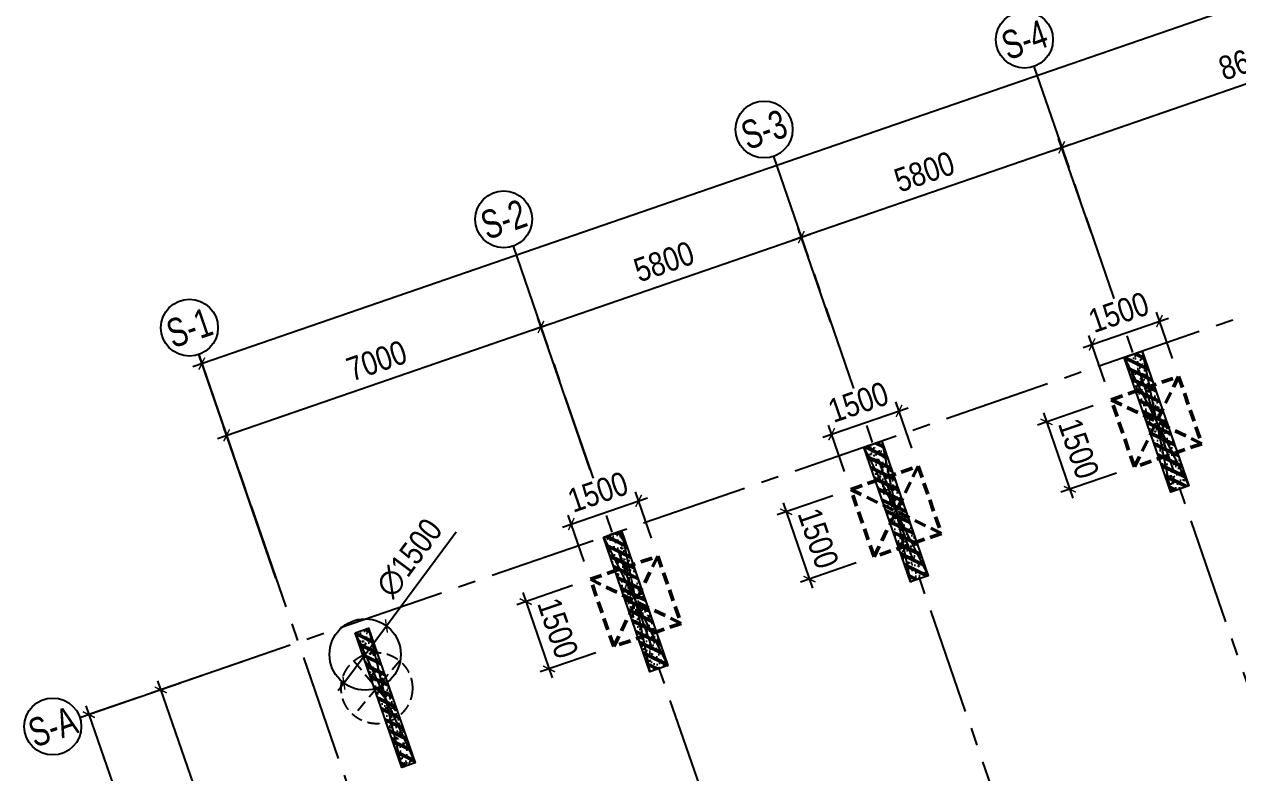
# Model space of a CAD drawing. Header units: millimetres. Extents: x -80883 to 1826631, y -376836 to 309394.
# Drawn here: x 1279781 to 1305330, y -126013 to -110241 of the extents above; entities that cross this region are included whole.
import ezdxf
from ezdxf.enums import TextEntityAlignment as Align

# ---------------------------------------------------------------- set-up
doc = ezdxf.new("R2010")
doc.units = ezdxf.units.MM
doc.header["$LTSCALE"] = 100
doc.header["$PDMODE"] = 32
doc.header["$PDSIZE"] = 2.5
doc.linetypes.add('CENTER2', pattern=[1.125, 0.75, -0.125, 0.125, -0.125])
doc.linetypes.add('HIDDEN', pattern=[0.375, 0.25, -0.125])
for name, color, linetype in [('ccu11-Thay', 7, 'Continuous'), ('ccu12-Truc', 13, 'CENTER2'), ('KC-Betong', 6, 'Continuous'), ('KC2-DIM', 251, 'Continuous'), ('KT-Dim', 8, 'Continuous'), ('ST_MBDV Cot vach 220805$0$AUDIT_I_220805193045-5', 6, 'Continuous'), ('Xref_ST_MBDV Cot vach 30.7.2022|Xref_ST_MBDV Cot vach 30.7.2022|Xref_ST_MBDV Cot vach 30.7.2022|Xref_ST_MBDV Cot vach 30.7.2022|A-GRID-SYM', 50, 'Continuous')]:
    doc.layers.add(name, color=color, linetype=linetype)
doc.layers.add('KT-Net cot vach', color=6, linetype='Continuous', lineweight=50)
doc.styles.add('Arial Narrow', font='ARIALN.TTF')
doc.styles.add('HBA-Text', font='GOTHIC.TTF')
doc.dimstyles.new('ccu12-200', dxfattribs={"dimscale": 200, "dimtxt": 2.5, "dimasz": 1, "dimexe": 1, "dimexo": 2, "dimgap": 1, "dimtad": 1, "dimdec": 0, "dimrnd": 5, "dimdsep": 46, "dimtxsty": 'Arial Narrow', "dimblk": 'ARCHTICK', "dimcen": -1, "dimdle": 1, "dimclrd": 256, "dimclre": 256, "dimclrt": 3, "dimadec": 0, "dimazin": 2, "dimtfac": 0.1, "dimtdec": 0, "dimtmove": 0, "dimatfit": 1, "dimldrblk": 'ARCHTICK', "dimfxl": 1, "dimtvp": 0.833333, "dimtolj": 1, "dimtzin": 12, "dimarcsym": 0})

# ---------------------------------------------------------------- blocks, each defined once
blk = doc.blocks.new('_ARCHTICK')
at = {"color": 0, "linetype": 'ByBlock', "const_width": 0.15}
blk.add_lwpolyline([(-0.5, -0.5), (0.5, 0.5)], dxfattribs=at)
blk = doc.blocks.new('*D996')
at = {"layer": 'Defpoints', "color": 0, "transparency": 16777216}
for p in [(308279, -57856, 0), (312200, -66552, 0), (309168, -67599)]:
    blk.add_point(p, dxfattribs=at)
at = {"layer": 'KT-Dim', "lineweight": -2, "transparency": 16777216}
for p, q in [((307901, -57986), (305879, -58684)), ((306003, -58430), (309233, -67788)), ((311822, -66683), (308979, -67664))]:
    blk.add_line(p, q, dxfattribs=at)
at = {"layer": 'KT-Dim', "lineweight": -2, "transparency": 16777216, "xscale": 200, "yscale": 200, "zscale": 200}
for p, rotation in [((306068, -58619), 109.0471379637702), ((309168, -67599), 289.0471379637702)]:
    blk.add_blockref('_ARCHTICK', p, dxfattribs=dict(at, rotation=rotation))
at = {"layer": 'KT-Dim', "color": 3, "transparency": 16777216, "insert": (308048, -62961), "char_height": 500, "attachment_point": 5, "rotation": 289.0471, "style": 'Arial Narrow'}
blk.add_mtext('\\A1;9500', dxfattribs=at)
blk = doc.blocks.new('GRID-SYM-flat-103')
at = {"layer": 'Xref_ST_MBDV Cot vach 30.7.2022|Xref_ST_MBDV Cot vach 30.7.2022|Xref_ST_MBDV Cot vach 30.7.2022|Xref_ST_MBDV Cot vach 30.7.2022|A-GRID-SYM'}
blk.add_circle((0, 0, 0), 900, dxfattribs=at)
at = {"layer": 'Xref_ST_MBDV Cot vach 30.7.2022|Xref_ST_MBDV Cot vach 30.7.2022|Xref_ST_MBDV Cot vach 30.7.2022|Xref_ST_MBDV Cot vach 30.7.2022|A-GRID-SYM', "style": 'HBA-Text'}
blk.add_attdef('GRID', text='', height=900, rotation=19.0471, dxfattribs=at).set_placement((0, 0, 0), align=Align.MIDDLE_CENTER)
blk = doc.blocks.new('*D959')
at = {"layer": 'Defpoints', "color": 0, "transparency": 16777216}
for p in [(306861, -58345, 0), (323836, -104143), (320491, -105298)]:
    blk.add_point(p, dxfattribs=at)
at = {"layer": 'KT-Dim', "lineweight": -2, "transparency": 16777216}
for p, q in [((306483, -58476), (304366, -59206)), ((304490, -58952), (320556, -105487)), ((323458, -104273), (320302, -105363))]:
    blk.add_line(p, q, dxfattribs=at)
at = {"layer": 'KT-Dim', "lineweight": -2, "transparency": 16777216, "xscale": 200, "yscale": 200, "zscale": 200}
for p, rotation in [((304555, -59141), 109.0471379637702), ((320491, -105298), 289.0471379637702)]:
    blk.add_blockref('_ARCHTICK', p, dxfattribs=dict(at, rotation=rotation))
at = {"layer": 'KT-Dim', "color": 3, "transparency": 16777216, "insert": (312954, -82071), "char_height": 500, "attachment_point": 5, "rotation": 289.0471, "style": 'Arial Narrow'}
blk.add_mtext('\\A1;48830', dxfattribs=at)
blk = doc.blocks.new('*D965')
at = {"layer": 'Defpoints', "color": 0, "transparency": 16777216}
for p in [(363163, -37115), (306934, -51743), (308410, -56019, 0)]:
    blk.add_point(p, dxfattribs=at)
at = {"layer": 'KT-Dim', "lineweight": -2, "transparency": 16777216}
for p, q in [((363033, -36737), (361622, -32650)), ((361876, -32774), (306745, -51809)), ((308280, -55641), (306869, -51554))]:
    blk.add_line(p, q, dxfattribs=at)
at = {"layer": 'KT-Dim', "lineweight": -2, "transparency": 16777216, "xscale": 200, "yscale": 200, "zscale": 200}
for p, rotation in [((361687, -32839), 19.0477163778953), ((306934, -51743), 199.0477163778953)]:
    blk.add_blockref('_ARCHTICK', p, dxfattribs=dict(at, rotation=rotation))
at = {"layer": 'KT-Dim', "color": 3, "transparency": 16777216, "insert": (334162, -41861), "char_height": 500, "attachment_point": 5, "rotation": 19.0477, "style": 'Arial Narrow'}
blk.add_mtext('\\A1;57925', dxfattribs=at)
blk = doc.blocks.new('*D966')
at = {"layer": 'Defpoints', "color": 0, "transparency": 16777216}
for p in [(314073, -50971), (315243, -54360), (308626, -56644)]:
    blk.add_point(p, dxfattribs=at)
at = {"layer": 'KT-Dim', "lineweight": -2, "transparency": 16777216}
for p, q in [((315112, -53982), (314007, -50782)), ((307267, -53321), (314262, -50906)), ((308495, -56266), (307391, -53067))]:
    blk.add_line(p, q, dxfattribs=at)
at = {"layer": 'KT-Dim', "lineweight": -2, "transparency": 16777216, "xscale": 200, "yscale": 200, "zscale": 200}
for p, rotation in [((314073, -50971), 19.04713796363416), ((307456, -53256), 199.0471379636342)]:
    blk.add_blockref('_ARCHTICK', p, dxfattribs=dict(at, rotation=rotation))
at = {"layer": 'KT-Dim', "color": 3, "transparency": 16777216, "insert": (310616, -51683), "char_height": 500, "attachment_point": 5, "rotation": 19.0471, "style": 'Arial Narrow'}
blk.add_mtext('\\A1;7000', dxfattribs=at)
blk = doc.blocks.new('*D967')
at = {"layer": 'Defpoints', "color": 0, "transparency": 16777216}
for p in [(319555, -49079), (320303, -51244), (315243, -54360)]:
    blk.add_point(p, dxfattribs=at)
at = {"layer": 'KT-Dim', "lineweight": -2, "transparency": 16777216}
for p, q in [((313884, -51037), (319744, -49013)), ((320172, -50866), (319490, -48890)), ((315112, -53982), (314007, -50782))]:
    blk.add_line(p, q, dxfattribs=at)
at = {"layer": 'KT-Dim', "lineweight": -2, "transparency": 16777216, "xscale": 200, "yscale": 200, "zscale": 200}
for p, rotation in [((319555, -49079), 19.04713796363416), ((314073, -50971), 199.0471379636342)]:
    blk.add_blockref('_ARCHTICK', p, dxfattribs=dict(at, rotation=rotation))
at = {"layer": 'KT-Dim', "color": 3, "transparency": 16777216, "insert": (316665, -49595), "char_height": 500, "attachment_point": 5, "rotation": 19.0471, "style": 'Arial Narrow'}
blk.add_mtext('\\A1;5800', dxfattribs=at)
blk = doc.blocks.new('*D968')
at = {"layer": 'Defpoints', "color": 0, "transparency": 16777216}
for p in [(325038, -47186), (325785, -49351), (320303, -51244)]:
    blk.add_point(p, dxfattribs=at)
at = {"layer": 'KT-Dim', "lineweight": -2, "transparency": 16777216}
for p, q in [((325655, -48973), (324972, -46997)), ((319366, -49144), (325227, -47121)), ((320172, -50866), (319490, -48890))]:
    blk.add_line(p, q, dxfattribs=at)
at = {"layer": 'KT-Dim', "lineweight": -2, "transparency": 16777216, "xscale": 200, "yscale": 200, "zscale": 200}
for p, rotation in [((325038, -47186), 19.04713796363416), ((319555, -49079), 199.0471379636342)]:
    blk.add_blockref('_ARCHTICK', p, dxfattribs=dict(at, rotation=rotation))
at = {"layer": 'KT-Dim', "color": 3, "transparency": 16777216, "insert": (322148, -47702), "char_height": 500, "attachment_point": 5, "rotation": 19.0471, "style": 'Arial Narrow'}
blk.add_mtext('\\A1;5800', dxfattribs=at)
blk = doc.blocks.new('*D969')
at = {"layer": 'Defpoints', "color": 0, "transparency": 16777216}
for p in [(333214, -44363), (333962, -46528), (325785, -49351)]:
    blk.add_point(p, dxfattribs=at)
at = {"layer": 'KT-Dim', "lineweight": -2, "transparency": 16777216}
for p, q in [((333831, -46150), (333149, -44174)), ((324849, -47251), (333403, -44298)), ((325655, -48973), (324972, -46997))]:
    blk.add_line(p, q, dxfattribs=at)
at = {"layer": 'KT-Dim', "lineweight": -2, "transparency": 16777216, "xscale": 200, "yscale": 200, "zscale": 200}
for p, rotation in [((333214, -44363), 19.04713796363416), ((325038, -47186), 199.0471379636342)]:
    blk.add_blockref('_ARCHTICK', p, dxfattribs=dict(at, rotation=rotation))
at = {"layer": 'KT-Dim', "color": 3, "transparency": 16777216, "insert": (328977, -45344), "char_height": 500, "attachment_point": 5, "rotation": 19.0471, "style": 'Arial Narrow'}
blk.add_mtext('\\A1;8650', dxfattribs=at)
blk = doc.blocks.new('*U651')
h = blk.add_hatch()
h.set_pattern_fill('VATLIEU04', color=250, scale=40, style=0, pattern_type=2)
h.set_pattern_definition([(50, (-550, 3050), (286.904, -25.101), [30, -330]), (355, (-550, 3050), (-55.5, 300.877), [24, -264]), (100.451, (-526.1, 3047.9), (231.404, 275.776), [25.496, -280.457]), (46.184, (-550, 3130), (426.896, -66.208), [45, -495]), (96.636, (-514.43, 3124.5), (373.865, 389.647), [38.244, -420.685]), (351.184, (-550, 3130), (373.865, 389.65), [36, -396]), (21, (-510, 3110), (238.763, -161.048), [30, -330]), (326, (-510, 3110), (97.326, 290.06), [24, -264]), (71.451, (-490.1, 3096.58), (336.09, 129.012), [25.496, -280.457]), (37.5, (-550, 3050), (4.864, 133.1575), [0, -260.8, 0, -268, 0, -265]), (7.5, (-550, 3050), (105.228, 157.7647), [0, -152.8, 0, -254.8, 0, -101]), (327.5, (-639.2, 3050), (213.529, -9.022), [0, -100, 0, -312, 0, -414]), (317.5, (-679.2, 3050), (233.274, 40.042), [0, -130, 0, -207.2, 0, -294]), (45, (-550, 3050), (-120.208, 120.208), []), (45, (-550, 3099), (-120.208, 120.208), [])])
h.paths.add_polyline_path([(-475, -475), (-75, -475), (-75, 2525), (-475, 2525)])
at = {"color": 6, "ltscale": 0.25}
blk.add_lwpolyline([(-475, -475), (-75, -475), (-75, 2525), (-475, 2525)], close=True, dxfattribs=at)
at = {"layer": 'Defpoints', "linetype": 'ByBlock', "ltscale": 30}
for p, q in [((-75, -475), (-475, 2525)), ((-475, -475), (-75, 2525))]:
    blk.add_line(p, q, dxfattribs=at)
blk = doc.blocks.new('*U659')
h = blk.add_hatch()
h.set_pattern_fill('VATLIEU04', color=250, scale=40, style=0, pattern_type=2)
h.set_pattern_definition([(50, (-650, 3050), (286.904, -25.101), [30, -330]), (355, (-650, 3050), (-55.5, 300.877), [24, -264]), (100.451, (-626.1, 3047.9), (231.404, 275.776), [25.496, -280.457]), (46.184, (-650, 3130), (426.896, -66.208), [45, -495]), (96.636, (-614.43, 3124.5), (373.865, 389.647), [38.244, -420.685]), (351.184, (-650, 3130), (373.865, 389.65), [36, -396]), (21, (-610, 3110), (238.763, -161.048), [30, -330]), (326, (-610, 3110), (97.326, 290.06), [24, -264]), (71.451, (-590.1, 3096.58), (336.09, 129.012), [25.496, -280.457]), (37.5, (-650, 3050), (4.864, 133.1575), [0, -260.8, 0, -268, 0, -265]), (7.5, (-650, 3050), (105.228, 157.7647), [0, -152.8, 0, -254.8, 0, -101]), (327.5, (-739.2, 3050), (213.529, -9.022), [0, -100, 0, -312, 0, -414]), (317.5, (-779.2, 3050), (233.274, 40.042), [0, -130, 0, -207.2, 0, -294]), (45, (-650, 3050), (-120.208, 120.208), []), (45, (-650, 3099), (-120.208, 120.208), [])])
h.paths.add_polyline_path([(-475, -475), (-175, -475), (-175, 2525), (-475, 2525)])
at = {"color": 6, "ltscale": 0.25}
blk.add_lwpolyline([(-475, -475), (-175, -475), (-175, 2525), (-475, 2525)], close=True, dxfattribs=at)
at = {"layer": 'Defpoints', "linetype": 'ByBlock', "ltscale": 30}
for p, q in [((-175, -475), (-475, 2525)), ((-475, -475), (-175, 2525))]:
    blk.add_line(p, q, dxfattribs=at)
blk = doc.blocks.new('MBCOTVACH-T7-PN')
at = {"layer": 'ST_MBDV Cot vach 220805$0$AUDIT_I_220805193045-5', "linetype": 'ByBlock', "xscale": -1.000000000000001, "rotation": 199.0471379540016}
for name, p in [('*U651', (17997, 5711)), ('*U651', (12514, 3818)), ('*U651', (7032, 1925)), ('*U659', (1804, -91, 0))]:
    blk.add_blockref(name, p, dxfattribs=at)
blk = doc.blocks.new('*D945')
at = {"layer": 'Defpoints', "color": 0, "ltscale": 0.5, "transparency": 16777216}
for p in [(1293119, -121448), (1291701, -121937)]:
    blk.add_point(p, dxfattribs=at)
at = {"layer": 'KC2-DIM', "lineweight": -2, "ltscale": 0.5, "transparency": 16777216}
for p, q in [((1291110, -120837), (1292906, -120217)), ((1292988, -121069), (1292651, -120093)), ((1291571, -121559), (1291234, -120583))]:
    blk.add_line(p, q, dxfattribs=at)
at = {"layer": 'KC2-DIM', "lineweight": -2, "ltscale": 0.5, "transparency": 16777216, "xscale": 200, "yscale": 200, "zscale": 200}
for p, rotation in [((1292717, -120282), 19.04713795399604), ((1291299, -120772), 199.047137953996)]:
    blk.add_blockref('_ARCHTICK', p, dxfattribs=dict(at, rotation=rotation))
at = {"layer": 'KC2-DIM', "color": 3, "ltscale": 0.5, "transparency": 16777216, "insert": (1291859, -120097), "char_height": 500, "attachment_point": 5, "rotation": 19.0471, "style": 'Arial Narrow', "bg_fill": 3, "box_fill_scale": 1.1, "bg_fill_color": 256, "bg_fill_true_color": 13158600, "bg_fill_transparency": 0}
blk.add_mtext('\\A1;1500', dxfattribs=at)
at = {"layer": 'Defpoints', "color": 0, "ltscale": 0.5, "transparency": 16777216}
blk.add_point((1292717, -120282), dxfattribs=at)
blk = doc.blocks.new('*D915')
at = {"layer": 'Defpoints', "color": 0, "ltscale": 0.5, "transparency": 16777216}
for p in [(1291701, -121937), (1292191, -123355)]:
    blk.add_point(p, dxfattribs=at)
at = {"layer": 'KC2-DIM', "lineweight": -2, "ltscale": 0.5, "transparency": 16777216}
for p, q in [((1291323, -122068), (1290151, -122472)), ((1290275, -122218), (1290895, -124014)), ((1291813, -123485), (1290641, -123890))]:
    blk.add_line(p, q, dxfattribs=at)
at = {"layer": 'KC2-DIM', "lineweight": -2, "ltscale": 0.5, "transparency": 16777216, "xscale": 200, "yscale": 200, "zscale": 200}
for p, rotation in [((1290340, -122407), 109.047137953989), ((1290830, -123825), 289.047137953989)]:
    blk.add_blockref('_ARCHTICK', p, dxfattribs=dict(at, rotation=rotation))
at = {"layer": 'KC2-DIM', "color": 3, "ltscale": 0.5, "transparency": 16777216, "insert": (1291015, -122967), "char_height": 500, "attachment_point": 5, "rotation": 289.0471, "style": 'Arial Narrow', "bg_fill": 3, "box_fill_scale": 1.1, "bg_fill_color": 256, "bg_fill_true_color": 13158600, "bg_fill_transparency": 0}
blk.add_mtext('\\A1;1500', dxfattribs=at)
at = {"layer": 'Defpoints', "color": 0, "ltscale": 0.5, "transparency": 16777216}
blk.add_point((1290830, -123825), dxfattribs=at)
blk = doc.blocks.new('*D916')
at = {"layer": 'Defpoints', "color": 0, "ltscale": 0.5, "transparency": 16777216}
for p in [(1298601, -119555), (1297184, -120044)]:
    blk.add_point(p, dxfattribs=at)
at = {"layer": 'KC2-DIM', "lineweight": -2, "ltscale": 0.5, "transparency": 16777216}
for p, q in [((1298471, -119177), (1298134, -118200)), ((1296592, -118944), (1298388, -118324)), ((1297053, -119666), (1296716, -118690))]:
    blk.add_line(p, q, dxfattribs=at)
at = {"layer": 'KC2-DIM', "lineweight": -2, "ltscale": 0.5, "transparency": 16777216, "xscale": 200, "yscale": 200, "zscale": 200}
for p, rotation in [((1298199, -118389), 19.04713795399024), ((1296781, -118879), 199.0471379539902)]:
    blk.add_blockref('_ARCHTICK', p, dxfattribs=dict(at, rotation=rotation))
at = {"layer": 'KC2-DIM', "color": 3, "ltscale": 0.5, "transparency": 16777216, "insert": (1297342, -118204), "char_height": 500, "attachment_point": 5, "rotation": 19.0471, "style": 'Arial Narrow', "bg_fill": 3, "box_fill_scale": 1.1, "bg_fill_color": 256, "bg_fill_true_color": 13158600, "bg_fill_transparency": 0}
blk.add_mtext('\\A1;1500', dxfattribs=at)
at = {"layer": 'Defpoints', "color": 0, "ltscale": 0.5, "transparency": 16777216}
blk.add_point((1298199, -118389), dxfattribs=at)
blk = doc.blocks.new('*D917')
at = {"layer": 'Defpoints', "color": 0, "ltscale": 0.5, "transparency": 16777216}
for p in [(1297184, -120044), (1297673, -121462)]:
    blk.add_point(p, dxfattribs=at)
at = {"layer": 'KC2-DIM', "lineweight": -2, "ltscale": 0.5, "transparency": 16777216}
for p, q in [((1296805, -120175), (1295634, -120579)), ((1295757, -120325), (1296377, -122121)), ((1297295, -121593), (1296123, -121997))]:
    blk.add_line(p, q, dxfattribs=at)
at = {"layer": 'KC2-DIM', "lineweight": -2, "ltscale": 0.5, "transparency": 16777216, "xscale": 200, "yscale": 200, "zscale": 200}
for p, rotation in [((1295823, -120514), 109.0471379539973), ((1296312, -121932), 289.0471379539973)]:
    blk.add_blockref('_ARCHTICK', p, dxfattribs=dict(at, rotation=rotation))
at = {"layer": 'KC2-DIM', "color": 3, "ltscale": 0.5, "transparency": 16777216, "insert": (1296498, -121074), "char_height": 500, "attachment_point": 5, "rotation": 289.0471, "style": 'Arial Narrow', "bg_fill": 3, "box_fill_scale": 1.1, "bg_fill_color": 256, "bg_fill_true_color": 13158600, "bg_fill_transparency": 0}
blk.add_mtext('\\A1;1500', dxfattribs=at)
at = {"layer": 'Defpoints', "color": 0, "ltscale": 0.5, "transparency": 16777216}
blk.add_point((1296312, -121932), dxfattribs=at)
blk = doc.blocks.new('*D909')
at = {"layer": 'Defpoints', "color": 0, "ltscale": 0.5, "transparency": 16777216}
for p in [(1304084, -117662), (1302666, -118151)]:
    blk.add_point(p, dxfattribs=at)
at = {"layer": 'KC2-DIM', "lineweight": -2, "ltscale": 0.5, "transparency": 16777216}
for p, q in [((1302075, -117051), (1303871, -116431)), ((1303953, -117284), (1303616, -116308)), ((1302535, -117773), (1302198, -116797))]:
    blk.add_line(p, q, dxfattribs=at)
at = {"layer": 'KC2-DIM', "lineweight": -2, "ltscale": 0.5, "transparency": 16777216, "xscale": 200, "yscale": 200, "zscale": 200}
for p, rotation in [((1303682, -116497), 19.04713795399604), ((1302264, -116986), 199.047137953996)]:
    blk.add_blockref('_ARCHTICK', p, dxfattribs=dict(at, rotation=rotation))
at = {"layer": 'KC2-DIM', "color": 3, "ltscale": 0.5, "transparency": 16777216, "insert": (1302824, -116311), "char_height": 500, "attachment_point": 5, "rotation": 19.0471, "style": 'Arial Narrow', "bg_fill": 3, "box_fill_scale": 1.1, "bg_fill_color": 256, "bg_fill_true_color": 13158600, "bg_fill_transparency": 0}
blk.add_mtext('\\A1;1500', dxfattribs=at)
at = {"layer": 'Defpoints', "color": 0, "ltscale": 0.5, "transparency": 16777216}
blk.add_point((1303682, -116497), dxfattribs=at)
blk = doc.blocks.new('*D910')
at = {"layer": 'Defpoints', "color": 0, "ltscale": 0.5, "transparency": 16777216}
for p in [(1302666, -118151), (1303156, -119569)]:
    blk.add_point(p, dxfattribs=at)
at = {"layer": 'KC2-DIM', "lineweight": -2, "ltscale": 0.5, "transparency": 16777216}
for p, q in [((1302288, -118282), (1301116, -118687)), ((1301240, -118432), (1301860, -120228)), ((1302777, -119700), (1301605, -120104))]:
    blk.add_line(p, q, dxfattribs=at)
at = {"layer": 'KC2-DIM', "lineweight": -2, "ltscale": 0.5, "transparency": 16777216, "xscale": 200, "yscale": 200, "zscale": 200}
for p, rotation in [((1301305, -118621), 109.047137953989), ((1301795, -120039), 289.047137953989)]:
    blk.add_blockref('_ARCHTICK', p, dxfattribs=dict(at, rotation=rotation))
at = {"layer": 'KC2-DIM', "color": 3, "ltscale": 0.5, "transparency": 16777216, "insert": (1301980, -119182), "char_height": 500, "attachment_point": 5, "rotation": 289.0471, "style": 'Arial Narrow', "bg_fill": 3, "box_fill_scale": 1.1, "bg_fill_color": 256, "bg_fill_true_color": 13158600, "bg_fill_transparency": 0}
blk.add_mtext('\\A1;1500', dxfattribs=at)
at = {"layer": 'Defpoints', "color": 0, "ltscale": 0.5, "transparency": 16777216}
blk.add_point((1301795, -120039), dxfattribs=at)
blk = doc.blocks.new('*D938')
at = {"layer": 'Defpoints', "color": 0, "ltscale": 0.5, "transparency": 16777216}
for p in [(1287406, -122920), (1286511, -124123)]:
    blk.add_point(p, dxfattribs=at)
at = {"layer": 'KC2-DIM', "lineweight": -2, "ltscale": 0.5, "transparency": 16777216}
for p, q in [((1287406, -122920), (1288878, -120940)), ((1286511, -124123), (1287406, -122920)), ((1286511, -124123), (1286392, -124284))]:
    blk.add_line(p, q, dxfattribs=at)
at = {"layer": 'KC2-DIM', "lineweight": -2, "ltscale": 0.5, "transparency": 16777216, "xscale": 200, "yscale": 200, "zscale": 200}
for p, rotation in [((1287406, -122920), 233.3721962865255), ((1286511, -124123), 53.37219628652544)]:
    blk.add_blockref('_ARCHTICK', p, dxfattribs=dict(at, rotation=rotation))
at = {"layer": 'KC2-DIM', "color": 3, "ltscale": 0.5, "transparency": 16777216, "insert": (1287885, -121489), "char_height": 500, "attachment_point": 5, "rotation": 53.3722, "style": 'Arial Narrow', "bg_fill": 3, "box_fill_scale": 1.1, "bg_fill_color": 256, "bg_fill_true_color": 13158600, "bg_fill_transparency": 0}
blk.add_mtext('\\A1;∅1500', dxfattribs=at)
blk = doc.blocks.new('*U1010')
at = {"color": 6, "linetype": 'HIDDEN', "ltscale": 10}
for p, q in [((1025, -1025), (-475, 475)), ((1025, 475), (-475, -1025))]:
    blk.add_line(p, q, dxfattribs=at)
blk.add_lwpolyline([(-475, 475), (1025, 475), (1025, -1025), (-475, -1025)], close=True, dxfattribs=at)
blk = doc.blocks.new('MBDV-COTVACH-T7-PN')
at = {"layer": 'KC-Betong', "linetype": 'HIDDEN', "ltscale": 10}
for points in [[(1171, -389), (2138, -1537)], [(2138, -389), (1172, -1537)]]:
    blk.add_lwpolyline(points, dxfattribs=at)
blk.add_circle((1655, -963), 750, dxfattribs=at)
at = {"layer": 'KT-Net cot vach', "rotation": 19.04713795399666}
for p in [(17721, 4822), (12239, 2930, 0), (6757, 1037)]:
    blk.add_blockref('*U1010', p, dxfattribs=at)
blk = doc.blocks.new('Grid-ST-flat-3')
at = {"layer": 'ccu12-Truc', "ltscale": 30}
for p, q in [((369404.7, -36752.1), (304555.5, -59141.2)), ((324450.3, -45484.5), (343539.5, -100776)), ((318967.8, -47377.3), (338057.1, -102668.8)), ((313485.4, -49270.1), (332574.6, -104561.6)), ((306868.6, -51554.5), (325957.9, -106846))]:
    blk.add_line(p, q, dxfattribs=at)
at = {"layer": 'KT-Dim'}
ref = blk.add_blockref('GRID-SYM-flat-103', (324254.4, -44917.3, 0), dxfattribs=dict(at, xscale=0.6666666666666666, yscale=0.6666666666666666, zscale=0.6666666666666666))
ref.add_attrib('GRID', 'S-4', dxfattribs={"layer": 'Xref_ST_MBDV Cot vach 30.7.2022|Xref_ST_MBDV Cot vach 30.7.2022|Xref_ST_MBDV Cot vach 30.7.2022|Xref_ST_MBDV Cot vach 30.7.2022|A-GRID-SYM', "height": 600, "rotation": 19, "style": 'HBA-Text', "width": 0.75}).set_placement((324254.4, -44917.3, 0), align=Align.MIDDLE_CENTER)
ref = blk.add_blockref('GRID-SYM-flat-103', (318772, -46810.1, 0), dxfattribs=dict(at, xscale=0.6666666666666666, yscale=0.6666666666666666, zscale=0.6666666666666666))
ref.add_attrib('GRID', 'S-3', dxfattribs={"layer": 'Xref_ST_MBDV Cot vach 30.7.2022|Xref_ST_MBDV Cot vach 30.7.2022|Xref_ST_MBDV Cot vach 30.7.2022|Xref_ST_MBDV Cot vach 30.7.2022|A-GRID-SYM', "height": 600, "rotation": 19, "style": 'HBA-Text', "width": 0.75}).set_placement((318772, -46810.1, 0), align=Align.MIDDLE_CENTER)
ref = blk.add_blockref('GRID-SYM-flat-103', (313289.5, -48702.9, 0), dxfattribs=dict(at, xscale=0.6666666666666666, yscale=0.6666666666666666, zscale=0.6666666666666666))
ref.add_attrib('GRID', 'S-2', dxfattribs={"layer": 'Xref_ST_MBDV Cot vach 30.7.2022|Xref_ST_MBDV Cot vach 30.7.2022|Xref_ST_MBDV Cot vach 30.7.2022|Xref_ST_MBDV Cot vach 30.7.2022|A-GRID-SYM', "height": 600, "rotation": 19.04714, "style": 'HBA-Text', "width": 0.75}).set_placement((313289.5, -48702.9, 0), align=Align.MIDDLE_CENTER)
ref = blk.add_blockref('GRID-SYM-flat-103', (306672.8, -50987.3, 0), dxfattribs=dict(at, xscale=0.6666666666666666, yscale=0.6666666666666666, zscale=0.6666666666666666))
ref.add_attrib('GRID', 'S-1', dxfattribs={"layer": 'Xref_ST_MBDV Cot vach 30.7.2022|Xref_ST_MBDV Cot vach 30.7.2022|Xref_ST_MBDV Cot vach 30.7.2022|Xref_ST_MBDV Cot vach 30.7.2022|A-GRID-SYM', "height": 600, "rotation": 19, "style": 'HBA-Text', "width": 0.75}).set_placement((306672.8, -50987.3, 0), align=Align.MIDDLE_CENTER)
ref = blk.add_blockref('GRID-SYM-flat-103', (303795.5, -59391.2, 0), dxfattribs=dict(at, xscale=0.6666666666666666, yscale=0.6666666666666666, zscale=0.6666666666666666))
ref.add_attrib('GRID', 'S-A', dxfattribs={"layer": 'Xref_ST_MBDV Cot vach 30.7.2022|Xref_ST_MBDV Cot vach 30.7.2022|Xref_ST_MBDV Cot vach 30.7.2022|Xref_ST_MBDV Cot vach 30.7.2022|A-GRID-SYM', "height": 600, "rotation": 19, "style": 'HBA-Text', "width": 0.75}).set_placement((303795.5, -59391.2, 0), align=Align.MIDDLE_CENTER)
dim = blk.add_aligned_dim(p1=(363163.5, -37115.1), p2=(308410.2, -56019.2, 0), distance=-4523.4, dimstyle='ccu12-200', dxfattribs=at)
dim.commit()
dim.dimension.update_dxf_attribs({"geometry": '*D965', "text_midpoint": (334162.1, -41861.1)})
for base, p1, p2, angle, picture, middle in [((333214.1, -44363), (325785.3, -49351.3), (333961.7, -46528.4), 19.04714, '*D969', (328977.3, -45344)), ((325037.7, -47185.8), (320302.8, -51244.1), (325785.3, -49351.3), 19.04714, '*D968', (322147.8, -47701.9)), ((319555.2, -49078.7), (315242.5, -54359.7), (320302.8, -51244.1), 19.04714, '*D967', (316665.4, -49594.7)), ((314072.8, -50971.5), (308625.8, -56644.1), (315242.5, -54359.7), 19.04714, '*D966', (310615.8, -51683.3)), ((309168.2, -67599.1, 0), (308278.7, -57855.8), (312200.2, -66552.3), 109.04714, '*D996', (308048.4, -62960.5, 0)), ((320490.9, -105297.8, 0), (306860.8, -58345.3), (323836, -104142.9, 0), 109.04714, '*D959', (312953.5, -82070.9, 0))]:
    dim = blk.add_linear_dim(base=base, p1=p1, p2=p2, angle=angle, dimstyle='ccu12-200', dxfattribs=at)
    dim.commit()
    dim.dimension.update_dxf_attribs({"geometry": picture, "text_midpoint": middle})

msp = doc.modelspace()

# ---------------------------------------------------------------- linework, layer by layer
at = {"layer": 'KC2-DIM', "ltscale": 0.5}
msp.add_circle((1286958.5, -123521.5), 750, dxfattribs=at)

# ---------------------------------------------------------------- block references
msp.add_blockref('Grid-ST-flat-3', (976585.9, -65648.1))
at = {"layer": 'KC2-DIM'}
msp.add_blockref('MBCOTVACH-T7-PN', (1285548.5, -123267.8), dxfattribs=at)

# ---------------------------------------------------------------- next in the draw order: dimensions: what is measured, and where the dimension line sits
at = {"layer": 'KC2-DIM', "ltscale": 0.5}
for base, p1, p2, picture, middle in [((1303681.6, -116496.7), (1302666, -118151.5), (1304083.9, -117661.9), '*D909', (1302972.6, -116741.4)), ((1298199.1, -118389.5, 0), (1297183.5, -120044.3, 0), (1298601.4, -119554.7, 0), '*D916', (1297490.2, -118634.3, 0)), ((1292716.7, -120282.3), (1291701.1, -121937.1), (1293119, -121447.6), '*D945', (1292007.7, -120527.1))]:
    dim = msp.add_linear_dim(base=base, p1=p1, p2=p2, angle=19.04714, dimstyle='ccu12-200', override={"dimfxl": 150, "dimtfill": 1}, dxfattribs=at)
    dim.commit()
    dim.dimension.update_dxf_attribs({"geometry": picture, "text_midpoint": middle, "dimtype": 161})
dim = msp.add_diameter_dim_2p(p1=(1286511.1, -124123.4), p2=(1287406, -122919.6), dimstyle='ccu12-200', override={"dimfxl": 150, "dimtfill": 1}, dxfattribs=at)
dim.commit()
dim.dimension.update_dxf_attribs({"geometry": '*D938', "text_midpoint": (1287884.7, -121489.2)})

# ---------------------------------------------------------------- next in the draw order: dimensions: what is measured, and where the dimension line sits
for base, p1, p2, picture, middle in [((1301794.5, -120039.2), (1302666, -118151.5), (1303155.5, -119569.3), '*D910', (1301549.8, -119330.3)), ((1296312.1, -121932, 0), (1297183.5, -120044.3, 0), (1297673.1, -121462.1, 0), '*D917', (1296067.3, -121223.1, 0)), ((1290829.6, -123824.8), (1291701.1, -121937.1), (1292190.6, -123355), '*D915', (1290584.9, -123115.9))]:
    dim = msp.add_linear_dim(base=base, p1=p1, p2=p2, angle=289.04714, dimstyle='ccu12-200', override={"dimfxl": 150, "dimtfill": 1}, dxfattribs=at)
    dim.commit()
    dim.dimension.update_dxf_attribs({"geometry": picture, "text_midpoint": middle, "dimtype": 161})

# ---------------------------------------------------------------- next in the draw order: block references
at = {"layer": 'ccu11-Thay'}
msp.add_blockref('MBDV-COTVACH-T7-PN', (1285548.5, -123267.8), dxfattribs=at)

doc.saveas('drawing.dxf')
